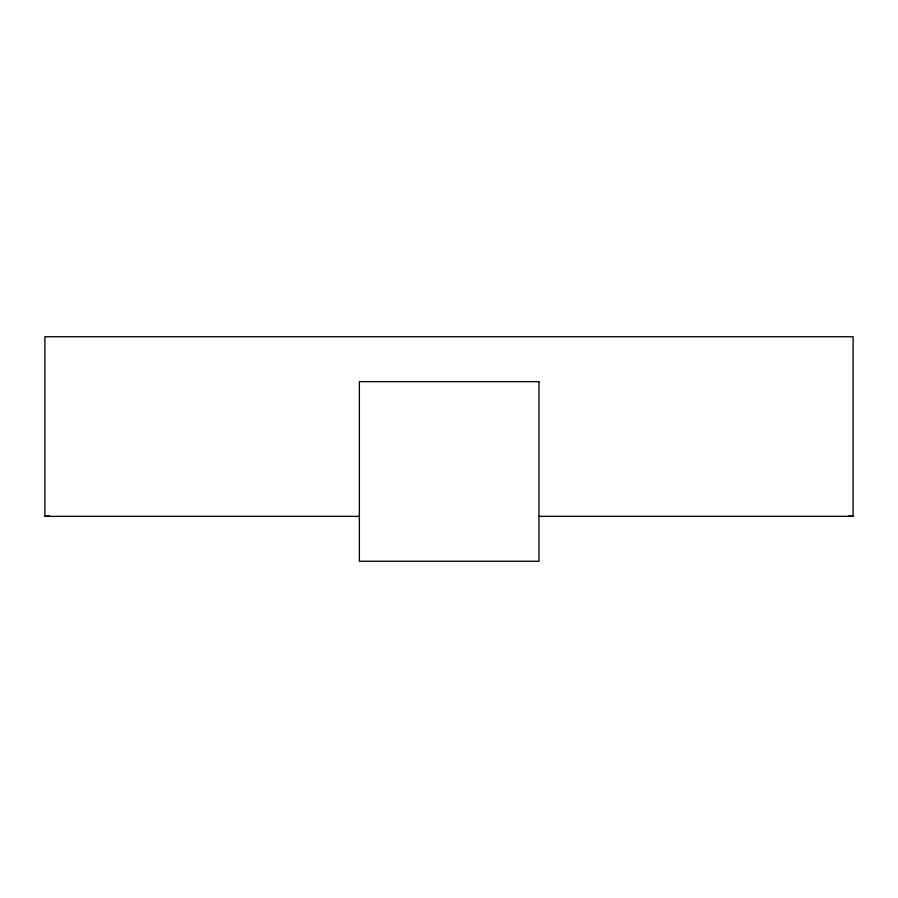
<?xml version="1.0" encoding="UTF-8"?>
<svg xmlns="http://www.w3.org/2000/svg" width="898" height="898" viewBox="0 0 898 898"><rect width="100%" height="100%" fill="white"/><g stroke="black" fill="none" stroke-linecap="round" stroke-linejoin="round"><path stroke-width="1.35" d="M538.486 516.35L853.1 516.35L853.1 336.75L44.9 336.75L44.9 516.35L49.076 515.89M44.9 516.35L359.514 516.35M848.924 515.89L853.1 516.35M538.968 381.65L359.368 381.65L359.368 561.25L538.968 561.25L538.968 381.65"/></g></svg>
